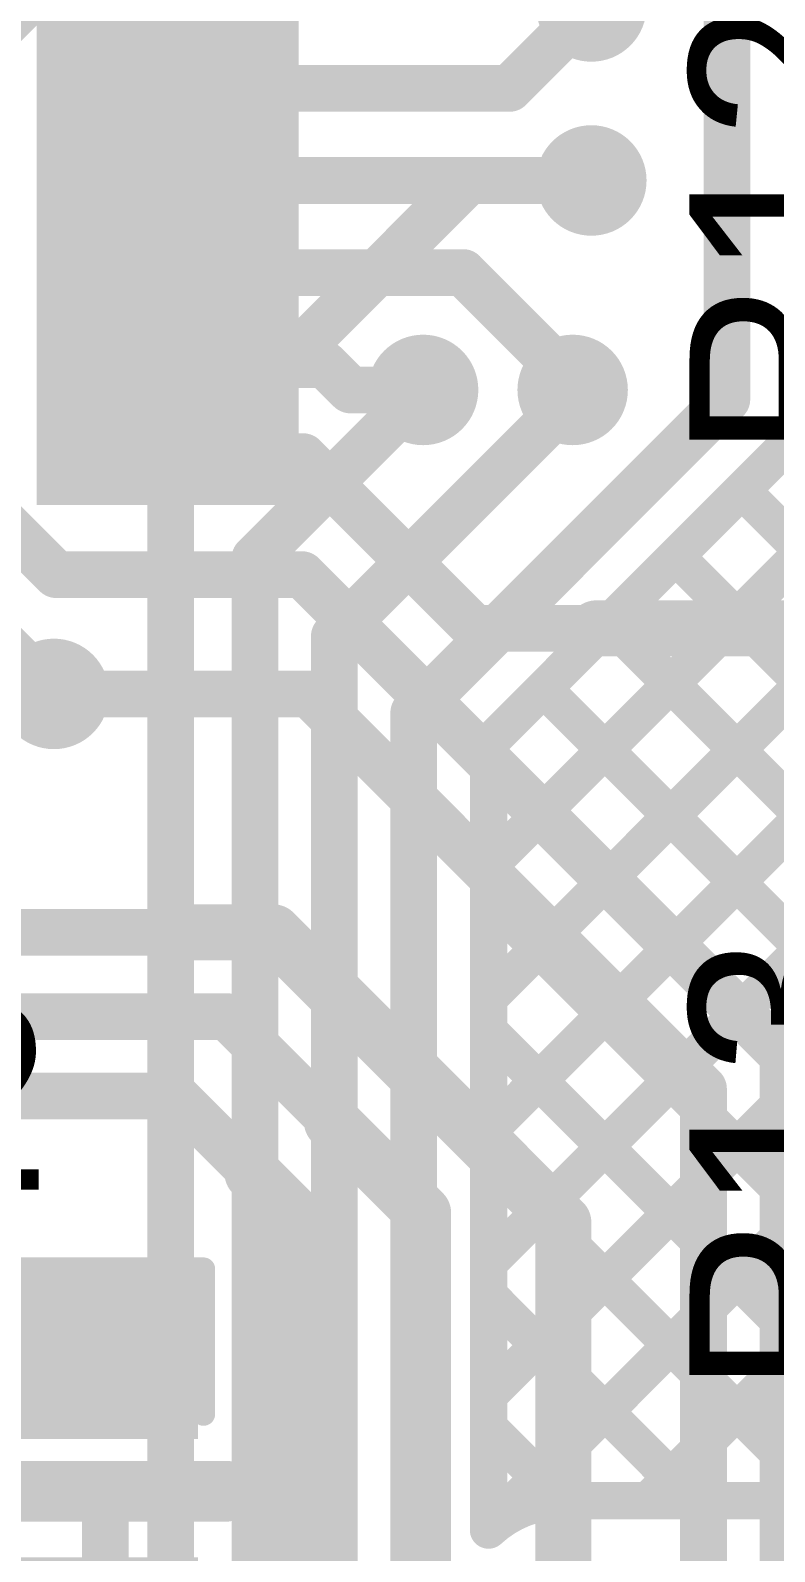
# Model space of a CAD drawing. Header units: millimetres. Extents: x 0.84 to 3.69, y 1.83 to 3.72.
# Drawn here: x 2.154 to 2.3132, y 2.6146 to 2.9399 of the extents above; entities that cross this region are included whole.
import ezdxf

# ---------------------------------------------------------------- set-up
doc = ezdxf.new("R2010")
doc.units = ezdxf.units.MM
doc.header["$MEASUREMENT"] = 0
for name, color, linetype in [('BottomLayer', 5, 'Continuous'), ('BottomSolder', 6, 'Continuous'), ('MultiLayer', 9, 'Continuous'), ('TopLayer', 1, 'Continuous'), ('TopOverlay', 2, 'Continuous'), ('TopPaste', 8, 'Continuous'), ('TopSolder', 216, 'Continuous'), ('ViaHoleLayer', 16, 'Continuous')]:
    doc.layers.add(name, color=color, linetype=linetype)

# ---------------------------------------------------------------- blocks, each defined once
blk = doc.blocks.new('48_LQFP__7_7__35')
at = {"layer": 'TopLayer'}
for points in [[(-0.11457, -0.14331), (-0.11457, -0.19134), (-0.10197, -0.14331), (-0.10197, -0.19134)], [(-0.09488, -0.14331), (-0.09488, -0.19134), (-0.08228, -0.14331), (-0.08228, -0.19134)], [(-0.0752, -0.14331), (-0.0752, -0.19134), (-0.0626, -0.14331), (-0.0626, -0.19134)], [(-0.05551, -0.14331), (-0.05551, -0.19134), (-0.04291, -0.14331), (-0.04291, -0.19134)], [(-0.03583, -0.14331), (-0.03583, -0.19134), (-0.02323, -0.14331), (-0.02323, -0.19134)]]:
    blk.add_solid(points, dxfattribs=at)
at = {"layer": 'TopPaste'}
for points in [[(-0.11457, -0.14331), (-0.11457, -0.19134), (-0.10197, -0.14331), (-0.10197, -0.19134)], [(-0.09488, -0.14331), (-0.09488, -0.19134), (-0.08228, -0.14331), (-0.08228, -0.19134)], [(-0.0752, -0.14331), (-0.0752, -0.19134), (-0.0626, -0.14331), (-0.0626, -0.19134)], [(-0.05551, -0.14331), (-0.05551, -0.19134), (-0.04291, -0.14331), (-0.04291, -0.19134)], [(-0.03583, -0.14331), (-0.03583, -0.19134), (-0.02323, -0.14331), (-0.02323, -0.19134)]]:
    blk.add_solid(points, dxfattribs=at)
at = {"layer": 'TopSolder'}
for points in [[(-0.11857, -0.13931), (-0.11857, -0.19534), (-0.09797, -0.13931), (-0.09797, -0.19534)], [(-0.09888, -0.13931), (-0.09888, -0.19534), (-0.07828, -0.13931), (-0.07828, -0.19534)], [(-0.0792, -0.13931), (-0.0792, -0.19534), (-0.0586, -0.13931), (-0.0586, -0.19534)], [(-0.05951, -0.13931), (-0.05951, -0.19534), (-0.03891, -0.13931), (-0.03891, -0.19534)], [(-0.03983, -0.13931), (-0.03983, -0.19534), (-0.01923, -0.13931), (-0.01923, -0.19534)], [(-0.02014, -0.13931), (-0.02014, -0.19534), (0.00046, -0.13931), (0.00046, -0.19534)]]:
    blk.add_solid(points, dxfattribs=at)
blk = doc.blocks.new('C__0603_71')
at = {"layer": 'TopLayer'}
for points in [[(-0.045, 0.0175), (-0.045, -0.0175), (-0.015, 0.0175), (-0.015, -0.0175)], [(0.015, 0.0175), (0.015, -0.0175), (0.045, 0.0175), (0.045, -0.0175)]]:
    blk.add_solid(points, dxfattribs=at)
at = {"layer": 'TopOverlay', "const_width": 0.005}
for points in [[(-0.049, 0.021), (-0.018, 0.021)], [(-0.049, 0.021), (-0.049, -0.021)], [(0.018, 0.021), (0.049, 0.021)], [(0.049, 0.021), (0.049, -0.021)], [(-0.049, -0.021), (-0.018, -0.021)], [(0.018, -0.021), (0.049, -0.021)]]:
    blk.add_lwpolyline(points, dxfattribs=at)
at = {"layer": 'TopOverlay', "const_width": 0.0025}
for points in [[(-0.05025, 0.021, 1), (-0.04775, 0.021, 1)], [(-0.05025, 0.021, 1), (-0.04775, 0.021, 1)], [(-0.01925, 0.021, 1), (-0.01675, 0.021, 1)], [(0.01675, 0.021, 1), (0.01925, 0.021, 1)], [(0.04775, 0.021, 1), (0.05025, 0.021, 1)], [(0.04775, 0.021, 1), (0.05025, 0.021, 1)], [(-0.05025, -0.021, 1), (-0.04775, -0.021, 1)], [(-0.05025, -0.021, 1), (-0.04775, -0.021, 1)], [(-0.01925, -0.021, 1), (-0.01675, -0.021, 1)], [(0.01675, -0.021, 1), (0.01925, -0.021, 1)], [(0.04775, -0.021, 1), (0.05025, -0.021, 1)], [(0.04775, -0.021, 1), (0.05025, -0.021, 1)]]:
    blk.add_lwpolyline(points, format="xyb", close=True, dxfattribs=at)
at = {"layer": 'TopPaste'}
for points in [[(-0.045, 0.0175), (-0.045, -0.0175), (-0.015, 0.0175), (-0.015, -0.0175)], [(0.015, 0.0175), (0.015, -0.0175), (0.045, 0.0175), (0.045, -0.0175)]]:
    blk.add_solid(points, dxfattribs=at)
at = {"layer": 'TopSolder'}
for points in [[(-0.04736, 0.01986), (-0.04736, -0.01986), (-0.01264, 0.01986), (-0.01264, -0.01986)], [(0.01264, 0.01986), (0.01264, -0.01986), (0.04736, 0.01986), (0.04736, -0.01986)]]:
    blk.add_solid(points, dxfattribs=at)

msp = doc.modelspace()

# ---------------------------------------------------------------- linework, layer by layer
at = {"layer": 'BottomLayer'}
for points, const_width in [([(2.26809, 2.945, 1), (2.27991, 2.945, 1)], 0.01181), ([(2.26809, 2.90779, 1), (2.27991, 2.90779, 1)], 0.01181), ([(2.24529, 2.90779, 1), (2.25029, 2.90779, 1)], 0.005), ([(2.24529, 2.90779, 1), (2.25029, 2.90779, 1)], 0.005), ([(2.2715, 2.90779, 1), (2.2765, 2.90779, 1)], 0.005), ([(2.23209, 2.863, 1), (2.24391, 2.863, 1)], 0.01181), ([(2.26409, 2.863, 1), (2.27591, 2.863, 1)], 0.01181), ([(2.2355, 2.863, 1), (2.2405, 2.863, 1)], 0.005), ([(2.2675, 2.863, 1), (2.2725, 2.863, 1)], 0.005), ([(2.2675, 2.86133, 1), (2.2725, 2.86133, 1)], 0.005), ([(2.2675, 2.86133, 1), (2.2725, 2.86133, 1)], 0.005), ([(2.3005, 2.861, 1), (2.3055, 2.861, 1)], 0.005), ([(2.3005, 2.861, 1), (2.3055, 2.861, 1)], 0.005), ([(2.3123, 2.84967, 1), (2.3163, 2.84967, 1)], 0.004), ([(2.3123, 2.84967, 1), (2.3163, 2.84967, 1)], 0.004), ([(2.31231, 2.84969, 1), (2.31631, 2.84969, 1)], 0.004), ([(2.1815, 2.844, 1), (2.1865, 2.844, 1)], 0.005), ([(2.1815, 2.844, 1), (2.1865, 2.844, 1)], 0.005), ([(2.30418, 2.84156, 1), (2.30818, 2.84156, 1)], 0.004), ([(2.1995, 2.827, 1), (2.2045, 2.827, 1)], 0.005), ([(2.1995, 2.827, 1), (2.2045, 2.827, 1)], 0.005), ([(2.29004, 2.82741, 1), (2.29404, 2.82741, 1)], 0.004), ([(2.2759, 2.81327, 1), (2.2799, 2.81327, 1)], 0.004), ([(2.2165, 2.81033, 1), (2.2215, 2.81033, 1)], 0.005), ([(2.2165, 2.81033, 1), (2.2215, 2.81033, 1)], 0.005), ([(2.15309, 2.798, 1), (2.16491, 2.798, 1)], 0.01181), ([(2.1565, 2.798, 1), (2.1615, 2.798, 1)], 0.005), ([(2.26176, 2.79913, 1), (2.26576, 2.79913, 1)], 0.004), ([(2.2335, 2.794, 1), (2.2385, 2.794, 1)], 0.005), ([(2.2335, 2.794, 1), (2.2385, 2.794, 1)], 0.005), ([(2.25, 2.78737, 1), (2.254, 2.78737, 1)], 0.004), ([(2.25, 2.78737, 1), (2.254, 2.78737, 1)], 0.004), ([(2.25, 2.7826, 1), (2.254, 2.7826, 1)], 0.004), ([(2.25, 2.76112, 1), (2.254, 2.76112, 1)], 0.004), ([(2.25, 2.75432, 1), (2.254, 2.75432, 1)], 0.004), ([(2.25, 2.73283, 1), (2.254, 2.73283, 1)], 0.004), ([(2.25, 2.72603, 1), (2.254, 2.72603, 1)], 0.004), ([(2.25, 2.70455, 1), (2.254, 2.70455, 1)], 0.004), ([(2.25, 2.69775, 1), (2.254, 2.69775, 1)], 0.004), ([(2.25, 2.67626, 1), (2.254, 2.67626, 1)], 0.004), ([(2.25, 2.66947, 1), (2.254, 2.66947, 1)], 0.004), ([(2.25, 2.64798, 1), (2.254, 2.64798, 1)], 0.004), ([(2.25, 2.64118, 1), (2.254, 2.64118, 1)], 0.004), ([(2.26568, 2.6255, 1), (2.26968, 2.6255, 1)], 0.004), ([(2.266, 2.6255, 1), (2.27, 2.6255, 1)], 0.004), ([(2.266, 2.6255, 1), (2.27, 2.6255, 1)], 0.004), ([(2.28409, 2.6255, 1), (2.28809, 2.6255, 1)], 0.004), ([(2.29397, 2.6255, 1), (2.29797, 2.6255, 1)], 0.004), ([(2.31237, 2.6255, 1), (2.31637, 2.6255, 1)], 0.004), ([(2.25, 2.61969, 1), (2.254, 2.61969, 1)], 0.004), ([(2.25, 2.61921, 1), (2.254, 2.61921, 1)], 0.004), ([(2.25, 2.61921, 1), (2.254, 2.61921, 1)], 0.004)]:
    msp.add_lwpolyline(points, format="xyb", close=True, dxfattribs=dict(at, const_width=const_width))
for points, const_width in [([(2.303, 2.861), (2.303, 2.953)], 0.01), ([(2.099, 2.89167), (2.15233, 2.945)], 0.01), ([(2.184, 2.844), (2.24779, 2.90779)], 0.01), ([(2.24779, 2.90779), (2.274, 2.90779)], 0.01), ([(2.252, 2.76112), (2.3977, 2.90681)], 0.008), ([(2.252, 2.73283), (2.41184, 2.89267)], 0.008), ([(2.252, 2.70455), (2.4155, 2.86805)], 0.008), ([(2.202, 2.827), (2.238, 2.863)], 0.01), ([(2.219, 2.81033), (2.27, 2.86133)], 0.01), ([(2.236, 2.794), (2.303, 2.861)], 0.01), ([(2.27, 2.86133), (2.27, 2.863)], 0.01), ([(2.252, 2.78737), (2.3143, 2.84967)], 0.008), ([(2.184, 2.512), (2.184, 2.844)], 0.01), ([(2.252, 2.67626), (2.4155, 2.83976)], 0.008), ([(2.30618, 2.84156), (2.41624, 2.7315)], 0.008), ([(2.131, 2.826), (2.159, 2.798)], 0.01), ([(2.202, 2.461), (2.202, 2.827)], 0.01), ([(2.29204, 2.82741), (2.49396, 2.6255)], 0.008), ([(2.2779, 2.81327), (2.46567, 2.6255)], 0.008), ([(2.219, 2.443), (2.219, 2.81033)], 0.01), ([(2.252, 2.64798), (2.4155, 2.81148)], 0.008), ([(2.26376, 2.79913), (2.43739, 2.6255)], 0.008), ([(2.236, 2.479), (2.236, 2.794)], 0.01), ([(2.252, 2.61921), (2.252, 2.78737)], 0.008), ([(2.252, 2.61969), (2.4155, 2.78319)], 0.008), ([(2.252, 2.7826), (2.4091, 2.6255)], 0.008), ([(2.28609, 2.6255), (2.4155, 2.75491)], 0.008), ([(2.252, 2.75432), (2.38082, 2.6255)], 0.008), ([(2.252, 2.72603), (2.35253, 2.6255)], 0.008), ([(2.31437, 2.6255), (2.41677, 2.7279)], 0.008), ([(2.252, 2.69775), (2.32425, 2.6255)], 0.008), ([(2.252, 2.66947), (2.29597, 2.6255)], 0.008), ([(2.252, 2.64118), (2.26768, 2.6255)], 0.008), ([(2.268, 2.6255), (2.71254, 2.6255)], 0.008)]:
    msp.add_lwpolyline(points, dxfattribs=dict(at, const_width=const_width))
at = {"layer": 'BottomLayer', "const_width": 0.008}
for points in [[(2.319, 2.861, -0.199231), (2.3143, 2.84967)], [(2.319, 2.861, -0.198912), (2.31431, 2.84969)], [(2.252, 2.61921, -0.18945), (2.268, 2.6255)]]:
    msp.add_lwpolyline(points, format="xyb", dxfattribs=at)
at = {"layer": 'BottomSolder', "const_width": 0.00991}
for points in [[(2.26905, 2.945, 1), (2.27895, 2.945, 1)], [(2.26905, 2.90779, 1), (2.27895, 2.90779, 1)], [(2.23305, 2.863, 1), (2.24295, 2.863, 1)], [(2.26505, 2.863, 1), (2.27495, 2.863, 1)], [(2.15405, 2.798, 1), (2.16395, 2.798, 1)]]:
    msp.add_lwpolyline(points, format="xyb", close=True, dxfattribs=at)
at = {"layer": 'MultiLayer', "const_width": 0.01181}
for points in [[(2.26809, 2.945, 1), (2.27991, 2.945, 1)], [(2.26809, 2.90779, 1), (2.27991, 2.90779, 1)], [(2.23209, 2.863, 1), (2.24391, 2.863, 1)], [(2.26409, 2.863, 1), (2.27591, 2.863, 1)], [(2.15309, 2.798, 1), (2.16491, 2.798, 1)]]:
    msp.add_lwpolyline(points, format="xyb", close=True, dxfattribs=at)
at = {"layer": 'TopLayer'}
for points, const_width in [([(1.96679, 3.01621), (2.1595, 2.8235)], 0.01), ([(2.25647, 2.92747), (2.274, 2.945)], 0.01), ([(2.18332, 2.92747), (2.25647, 2.92747)], 0.01), ([(2.18332, 2.90779), (2.274, 2.90779)], 0.01), ([(2.18332, 2.8881), (2.24657, 2.8881)], 0.01), ([(2.24657, 2.8881), (2.27, 2.86467)], 0.01), ([(2.18332, 2.86842), (2.217, 2.86842)], 0.01), ([(2.217, 2.86842), (2.22242, 2.863)], 0.01), ([(2.27, 2.863), (2.27, 2.86467)], 0.01), ([(2.22242, 2.863), (2.238, 2.863)], 0.01), ([(2.18332, 2.84873), (2.21234, 2.84873)], 0.01), ([(2.21234, 2.84873), (2.24907, 2.812)], 0.01), ([(2.1595, 2.8235), (2.21211, 2.8235)], 0.01), ([(2.21211, 2.8235), (2.315, 2.72062)], 0.01), ([(2.24907, 2.812), (2.275, 2.812)], 0.01), ([(2.275, 2.812), (2.73, 2.812)], 0.012), ([(2.159, 2.798), (2.21357, 2.798)], 0.01), ([(2.21357, 2.798), (2.298, 2.71357)], 0.01), ([(2.13704, 2.747), (2.189, 2.747)], 0.01), ([(2.189, 2.747), (2.206, 2.747)], 0.012), ([(2.206, 2.747), (2.268, 2.685)], 0.012), ([(2.131, 2.729), (2.196, 2.729)], 0.01), ([(2.196, 2.729), (2.2185, 2.7065)], 0.01), ([(2.315, 2.115), (2.315, 2.72062)], 0.01), ([(2.12396, 2.712), (2.185, 2.712)], 0.01), ([(2.185, 2.712), (2.2015, 2.6955)], 0.01), ([(2.298, 2.127), (2.298, 2.71357)], 0.01), ([(2.2185, 2.7065), (2.238, 2.687)], 0.012), ([(2.2015, 2.6955), (2.213, 2.684)], 0.012), ([(2.238, 2.392), (2.238, 2.687)], 0.012), ([(2.268, 2.602), (2.268, 2.685)], 0.012), ([(2.213, 2.357), (2.213, 2.684)], 0.012), ([(2.1258, 2.656), (2.17, 2.656)], 0.025), ([(2.14993, 2.63), (2.196, 2.63)], 0.008), ([(2.15004, 2.63), (2.15504, 2.625)], 0.008), ([(2.17245, 2.625), (2.17745, 2.63)], 0.008), ([(2.17833, 2.63), (2.18333, 2.625)], 0.008), ([(2.196, 2.625), (2.196, 2.63)], 0.008), ([(2.14993, 2.625), (2.196, 2.625)], 0.008), ([(2.17, 2.596), (2.17, 2.621)], 0.01)]:
    msp.add_lwpolyline(points, dxfattribs=dict(at, const_width=const_width))
for points, const_width in [([(2.26809, 2.945, 1), (2.27991, 2.945, 1)], 0.01181), ([(2.18082, 2.92747, 1), (2.18582, 2.92747, 1)], 0.005), ([(2.25397, 2.92747, 1), (2.25897, 2.92747, 1)], 0.005), ([(2.25397, 2.92747, 1), (2.25897, 2.92747, 1)], 0.005), ([(2.26809, 2.90779, 1), (2.27991, 2.90779, 1)], 0.01181), ([(2.18082, 2.90779, 1), (2.18582, 2.90779, 1)], 0.005), ([(2.2715, 2.90779, 1), (2.2765, 2.90779, 1)], 0.005), ([(2.18082, 2.8881, 1), (2.18582, 2.8881, 1)], 0.005), ([(2.24407, 2.8881, 1), (2.24907, 2.8881, 1)], 0.005), ([(2.24407, 2.8881, 1), (2.24907, 2.8881, 1)], 0.005), ([(2.18082, 2.86842, 1), (2.18582, 2.86842, 1)], 0.005), ([(2.2145, 2.86842, 1), (2.2195, 2.86842, 1)], 0.005), ([(2.2145, 2.86842, 1), (2.2195, 2.86842, 1)], 0.005), ([(2.23209, 2.863, 1), (2.24391, 2.863, 1)], 0.01181), ([(2.26409, 2.863, 1), (2.27591, 2.863, 1)], 0.01181), ([(2.2675, 2.86467, 1), (2.2725, 2.86467, 1)], 0.005), ([(2.2675, 2.86467, 1), (2.2725, 2.86467, 1)], 0.005), ([(2.21992, 2.863, 1), (2.22492, 2.863, 1)], 0.005), ([(2.21992, 2.863, 1), (2.22492, 2.863, 1)], 0.005), ([(2.2355, 2.863, 1), (2.2405, 2.863, 1)], 0.005), ([(2.2675, 2.863, 1), (2.2725, 2.863, 1)], 0.005), ([(2.18082, 2.84873, 1), (2.18582, 2.84873, 1)], 0.005), ([(2.20984, 2.84873, 1), (2.21484, 2.84873, 1)], 0.005), ([(2.20984, 2.84873, 1), (2.21484, 2.84873, 1)], 0.005), ([(2.157, 2.8235, 1), (2.162, 2.8235, 1)], 0.005), ([(2.157, 2.8235, 1), (2.162, 2.8235, 1)], 0.005), ([(2.20961, 2.8235, 1), (2.21461, 2.8235, 1)], 0.005), ([(2.20961, 2.8235, 1), (2.21461, 2.8235, 1)], 0.005), ([(2.24657, 2.812, 1), (2.25157, 2.812, 1)], 0.005), ([(2.24657, 2.812, 1), (2.25157, 2.812, 1)], 0.005), ([(2.272, 2.812, 1), (2.278, 2.812, 1)], 0.006), ([(2.2725, 2.812, 1), (2.2775, 2.812, 1)], 0.005), ([(2.15309, 2.798, 1), (2.16491, 2.798, 1)], 0.01181), ([(2.1565, 2.798, 1), (2.1615, 2.798, 1)], 0.005), ([(2.21107, 2.798, 1), (2.21607, 2.798, 1)], 0.005), ([(2.21107, 2.798, 1), (2.21607, 2.798, 1)], 0.005), ([(2.186, 2.747, 1), (2.192, 2.747, 1)], 0.006), ([(2.1865, 2.747, 1), (2.1915, 2.747, 1)], 0.005), ([(2.203, 2.747, 1), (2.209, 2.747, 1)], 0.006), ([(2.203, 2.747, 1), (2.209, 2.747, 1)], 0.006), ([(2.1935, 2.729, 1), (2.1985, 2.729, 1)], 0.005), ([(2.1935, 2.729, 1), (2.1985, 2.729, 1)], 0.005), ([(2.3125, 2.72062, 1), (2.3175, 2.72062, 1)], 0.005), ([(2.3125, 2.72062, 1), (2.3175, 2.72062, 1)], 0.005), ([(2.1825, 2.712, 1), (2.1875, 2.712, 1)], 0.005), ([(2.1825, 2.712, 1), (2.1875, 2.712, 1)], 0.005), ([(2.2955, 2.71357, 1), (2.3005, 2.71357, 1)], 0.005), ([(2.2955, 2.71357, 1), (2.3005, 2.71357, 1)], 0.005), ([(2.2155, 2.7065, 1), (2.2215, 2.7065, 1)], 0.006), ([(2.216, 2.7065, 1), (2.221, 2.7065, 1)], 0.005), ([(2.1985, 2.6955, 1), (2.2045, 2.6955, 1)], 0.006), ([(2.199, 2.6955, 1), (2.204, 2.6955, 1)], 0.005), ([(2.235, 2.687, 1), (2.241, 2.687, 1)], 0.006), ([(2.235, 2.687, 1), (2.241, 2.687, 1)], 0.006), ([(2.265, 2.685, 1), (2.271, 2.685, 1)], 0.006), ([(2.265, 2.685, 1), (2.271, 2.685, 1)], 0.006), ([(2.21, 2.684, 1), (2.216, 2.684, 1)], 0.006), ([(2.21, 2.684, 1), (2.216, 2.684, 1)], 0.006), ([(2.16375, 2.656, 1), (2.17625, 2.656, 1)], 0.0125), ([(2.14804, 2.63, 1), (2.15204, 2.63, 1)], 0.004), ([(2.17545, 2.63, 1), (2.17945, 2.63, 1)], 0.004), ([(2.17633, 2.63, 1), (2.18033, 2.63, 1)], 0.004), ([(2.194, 2.63, 1), (2.198, 2.63, 1)], 0.004), ([(2.194, 2.63, 1), (2.198, 2.63, 1)], 0.004), ([(2.15304, 2.625, 1), (2.15704, 2.625, 1)], 0.004), ([(2.17045, 2.625, 1), (2.17445, 2.625, 1)], 0.004), ([(2.18133, 2.625, 1), (2.18533, 2.625, 1)], 0.004), ([(2.194, 2.625, 1), (2.198, 2.625, 1)], 0.004), ([(2.194, 2.625, 1), (2.198, 2.625, 1)], 0.004), ([(2.1675, 2.621, 1), (2.1725, 2.621, 1)], 0.005)]:
    msp.add_lwpolyline(points, format="xyb", close=True, dxfattribs=dict(at, const_width=const_width))
at = {"layer": 'TopSolder', "const_width": 0.00991}
for points in [[(2.26905, 2.945, 1), (2.27895, 2.945, 1)], [(2.26905, 2.90779, 1), (2.27895, 2.90779, 1)], [(2.23305, 2.863, 1), (2.24295, 2.863, 1)], [(2.26505, 2.863, 1), (2.27495, 2.863, 1)], [(2.15405, 2.798, 1), (2.16395, 2.798, 1)]]:
    msp.add_lwpolyline(points, format="xyb", close=True, dxfattribs=at)
at = {"layer": 'ViaHoleLayer', "const_width": 0.00591}
for points in [[(2.27105, 2.945, 1), (2.27695, 2.945, 1)], [(2.27105, 2.90779, 1), (2.27695, 2.90779, 1)], [(2.23505, 2.863, 1), (2.24095, 2.863, 1)], [(2.26705, 2.863, 1), (2.27295, 2.863, 1)], [(2.15605, 2.798, 1), (2.16195, 2.798, 1)]]:
    msp.add_lwpolyline(points, format="xyb", close=True, dxfattribs=at)

# ---------------------------------------------------------------- block references
at = {"rotation": 90}
for name, p in [('48_LQFP__7_7__35', (2.016, 2.957)), ('C__0603_71', (2.17, 2.626))]:
    msp.add_blockref(name, p, dxfattribs=at)

# ---------------------------------------------------------------- texts
at = {"layer": 'TopOverlay'}
for s, p in [('R12', (2.335, 2.848)), ('R13', (2.335, 2.648))]:
    msp.add_text(s, height=0.04, rotation=90, dxfattribs=at).set_placement(p)
msp.add_text('X2', height=0.04, dxfattribs=at).set_placement((2.093, 2.692))

doc.saveas('drawing.dxf')
